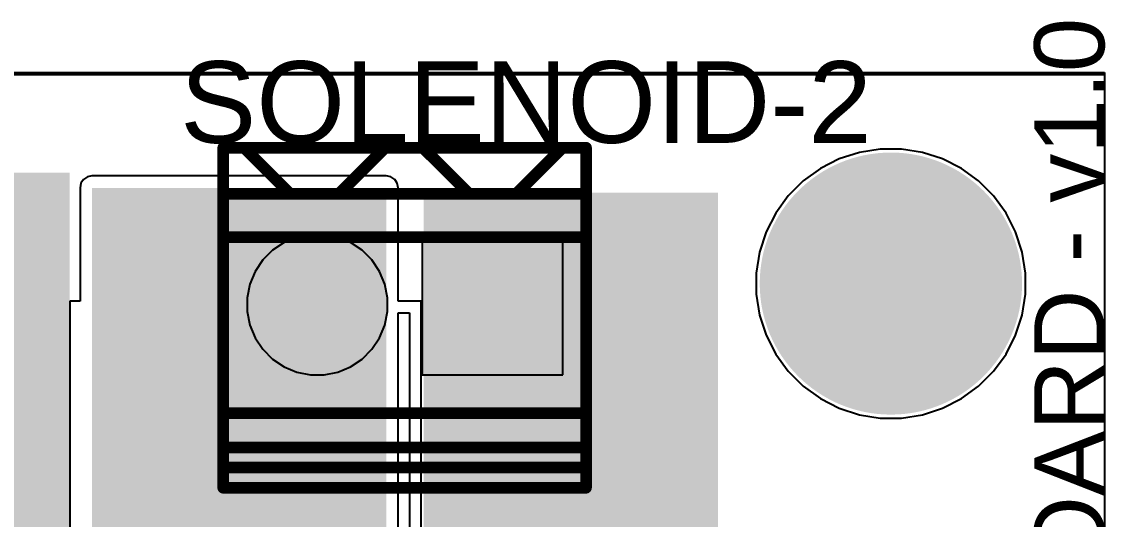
# Model space of a CAD drawing. Header units: millimetres. Extents: x 0.3 to 65.6, y 0.3 to 58.5.
# Drawn here: x 42.01 to 65.57, y 47.7 to 58.53 of the extents above; entities that cross this region are included whole.
import ezdxf

# ---------------------------------------------------------------- set-up
doc = ezdxf.new("R2010")
doc.units = ezdxf.units.MM
for name, color, linetype in [('BottomLayer', 5, 'Continuous'), ('BottomSolder', 6, 'Continuous'), ('MultiLayer', 9, 'Continuous'), ('PadHoleLayer', 156, 'Continuous'), ('TopLayer', 1, 'Continuous'), ('TopOverlay', 2, 'Continuous'), ('TopSolder', 216, 'Continuous')]:
    doc.layers.add(name, color=color, linetype=linetype)
doc.styles.add('Arial', font='arial.ttf', dxfattribs={"height": 0.2})

# ---------------------------------------------------------------- blocks, each defined once
blk = doc.blocks.new('DB125_3_81_2P_BK_S_40')
at = {"layer": 'BottomLayer'}
blk.add_hatch(color=5, dxfattribs=at).paths.add_polyline_path([(-3.255, 1.35), (-0.555, 1.35), (-0.555, -1.35), (-3.255, -1.35)])
h = blk.add_hatch(color=5, dxfattribs=at)
edge = h.paths.add_edge_path()
edge.add_arc((1.905, 0), 1.35, 0, 360)
at = {"layer": 'BottomSolder'}
blk.add_hatch(color=6, dxfattribs=at).paths.add_polyline_path([(-3.306, 1.401), (-0.504, 1.401), (-0.504, -1.401), (-3.306, -1.401)])
h = blk.add_hatch(color=6, dxfattribs=at)
edge = h.paths.add_edge_path()
edge.add_arc((1.905, 0), 1.401, 0, 360)
at = {"layer": 'MultiLayer'}
blk.add_hatch(color=9, dxfattribs=at).paths.add_polyline_path([(-3.255, 1.35), (-0.555, 1.35), (-0.555, -1.35), (-3.255, -1.35)])
h = blk.add_hatch(color=9, dxfattribs=at)
edge = h.paths.add_edge_path()
edge.add_arc((1.905, 0), 1.35, 0, 360)
at = {"layer": 'PadHoleLayer'}
h = blk.add_hatch(color=156, dxfattribs=at)
edge = h.paths.add_edge_path()
edge.add_arc((-1.905, 0), 0.675, 0, 360)
h = blk.add_hatch(color=156, dxfattribs=at)
edge = h.paths.add_edge_path()
edge.add_arc((1.905, 0), 0.675, 0, 360)
at = {"layer": 'TopLayer'}
blk.add_hatch(color=1, dxfattribs=at).paths.add_polyline_path([(-3.255, 1.35), (-0.555, 1.35), (-0.555, -1.35), (-3.255, -1.35)])
h = blk.add_hatch(color=1, dxfattribs=at)
edge = h.paths.add_edge_path()
edge.add_arc((1.905, 0), 1.35, 0, 360)
at = {"layer": 'TopSolder'}
blk.add_hatch(color=216, dxfattribs=at).paths.add_polyline_path([(-3.306, 1.401), (-0.504, 1.401), (-0.504, -1.401), (-3.306, -1.401)])
h = blk.add_hatch(color=216, dxfattribs=at)
edge = h.paths.add_edge_path()
edge.add_arc((1.905, 0), 1.401, 0, 360)
at = {"layer": 'TopOverlay', "const_width": 0.254}
for points in [[(-3.937, 3.987), (-3.937, -3.413)], [(3.951, 3.987), (-3.937, 3.987)], [(3.951, 3.987), (3.951, -3.413)], [(3.951, 3.544), (-3.937, 3.544)], [(3.951, 3.109), (-3.937, 3.109)], [(3.951, 2.365), (-3.937, 2.365)], [(3.951, -1.467), (-3.937, -1.467)], [(3.951, -2.413), (-3.937, -2.413)], [(-2.424, -2.413), (-3.424, -3.413)], [(-1.392, -2.413), (-1.402, -2.413)], [(-0.392, -3.413), (-1.392, -2.413)], [(1.432, -2.413), (0.432, -3.413)], [(2.562, -2.413), (2.562, -2.477)], [(3.498, -3.413), (2.562, -2.477)], [(3.951, -3.413), (-3.937, -3.413)], [(-3.424, -3.413), (-3.427, -3.413)], [(0.432, -3.413), (0.403, -3.413)]]:
    blk.add_lwpolyline(points, dxfattribs=at)
at = {"layer": 'TopOverlay', "const_width": 0.127}
for points in [[(-4, 3.987, 1), (-3.873, 3.987, 1)], [(-4, 3.987, 1), (-3.873, 3.987, 1)], [(3.888, 3.987, 1), (4.015, 3.987, 1)], [(3.888, 3.987, 1), (4.015, 3.987, 1)], [(-4, 3.544, 1), (-3.873, 3.544, 1)], [(3.888, 3.544, 1), (4.015, 3.544, 1)], [(-4, 3.109, 1), (-3.873, 3.109, 1)], [(3.888, 3.109, 1), (4.015, 3.109, 1)], [(-4, 2.365, 1), (-3.873, 2.365, 1)], [(3.888, 2.365, 1), (4.015, 2.365, 1)], [(-4, -1.467, 1), (-3.873, -1.467, 1)], [(3.888, -1.467, 1), (4.015, -1.467, 1)], [(-4, -2.413, 1), (-3.873, -2.413, 1)], [(-2.488, -2.413, 1), (-2.361, -2.413, 1)], [(-1.465, -2.413, 1), (-1.338, -2.413, 1)], [(-1.456, -2.413, 1), (-1.329, -2.413, 1)], [(-1.456, -2.413, 1), (-1.329, -2.413, 1)], [(1.369, -2.413, 1), (1.496, -2.413, 1)], [(2.499, -2.413, 1), (2.626, -2.413, 1)], [(2.499, -2.477, 1), (2.626, -2.477, 1)], [(2.499, -2.477, 1), (2.626, -2.477, 1)], [(3.888, -2.413, 1), (4.015, -2.413, 1)], [(-4, -3.413, 1), (-3.873, -3.413, 1)], [(-4, -3.413, 1), (-3.873, -3.413, 1)], [(-3.49, -3.413, 1), (-3.363, -3.413, 1)], [(-3.488, -3.413, 1), (-3.361, -3.413, 1)], [(-3.488, -3.413, 1), (-3.361, -3.413, 1)], [(-0.456, -3.413, 1), (-0.329, -3.413, 1)], [(0.34, -3.413, 1), (0.467, -3.413, 1)], [(0.369, -3.413, 1), (0.496, -3.413, 1)], [(0.369, -3.413, 1), (0.496, -3.413, 1)], [(3.434, -3.413, 1), (3.561, -3.413, 1)], [(3.888, -3.413, 1), (4.015, -3.413, 1)], [(3.888, -3.413, 1), (4.015, -3.413, 1)]]:
    blk.add_lwpolyline(points, format="xyb", close=True, dxfattribs=at)

msp = doc.modelspace()

# ---------------------------------------------------------------- hatches: boundary and pattern name
at = {"layer": 'BottomLayer'}
h = msp.add_hatch(color=5, dxfattribs=at)
edge = h.paths.add_edge_path()
edge.add_arc((60.909, 52.832), 2.75, 0, 360)
at = {"layer": 'BottomSolder'}
h = msp.add_hatch(color=6, dxfattribs=at)
edge = h.paths.add_edge_path()
edge.add_arc((60.909, 52.832), 2.852, 0, 360)
at = {"layer": 'MultiLayer'}
h = msp.add_hatch(color=9, dxfattribs=at)
edge = h.paths.add_edge_path()
edge.add_arc((60.909, 52.832), 2.75, 0, 360)
at = {"layer": 'PadHoleLayer'}
h = msp.add_hatch(color=156, dxfattribs=at)
edge = h.paths.add_edge_path()
edge.add_arc((60.909, 52.832), 1.55, 0, 360)
at = {"layer": 'TopLayer'}
h = msp.add_hatch(color=1, dxfattribs=at)
edge = h.paths.add_edge_path()
edge.add_arc((60.909, 52.832), 2.75, 0, 360)
for points in [[(38.786, 35.636), (43.053, 35.636), (43.053, 55.245), (38.786, 55.245)], [(43.536, 54.915), (43.536, 38.506), (49.936, 38.506), (49.936, 54.915)], [(50.749, 54.813), (50.749, 40.767), (57.15, 40.767), (57.15, 54.813)]]:
    msp.add_hatch(color=1, dxfattribs=at).paths.add_polyline_path(points)
at = {"layer": 'TopSolder'}
h = msp.add_hatch(color=216, dxfattribs=at)
edge = h.paths.add_edge_path()
edge.add_arc((60.909, 52.832), 2.852, 0, 360)

# ---------------------------------------------------------------- linework, layer by layer
at = {"layer": 'BottomLayer'}
for p, q in [((0.457, 57.429), (65.557, 57.429)), ((65.557, 57.429), (65.557, 0.508)), ((60.224, 55.688), (59.785, 55.545)), ((60.679, 55.76), (60.224, 55.688)), ((61.14, 55.76), (60.679, 55.76)), ((61.595, 55.688), (61.14, 55.76)), ((62.033, 55.545), (61.595, 55.688)), ((59.785, 55.545), (59.375, 55.336)), ((62.444, 55.336), (62.033, 55.545)), ((59.375, 55.336), (59.002, 55.065)), ((62.817, 55.065), (62.444, 55.336)), ((59.002, 55.065), (58.676, 54.739)), ((63.142, 54.739), (62.817, 55.065)), ((58.676, 54.739), (58.405, 54.367)), ((63.413, 54.367), (63.142, 54.739)), ((58.405, 54.367), (58.196, 53.956)), ((63.622, 53.956), (63.413, 54.367)), ((47.714, 53.729), (47.464, 53.562)), ((47.992, 53.844), (47.714, 53.729)), ((48.287, 53.903), (47.992, 53.844)), ((48.588, 53.903), (48.287, 53.903)), ((48.883, 53.844), (48.588, 53.903)), ((49.161, 53.729), (48.883, 53.844)), ((49.412, 53.562), (49.161, 53.729)), ((53.776, 53.903), (50.72, 53.903)), ((50.72, 53.903), (50.72, 50.847)), ((53.776, 50.847), (53.776, 53.903)), ((58.196, 53.956), (58.053, 53.518)), ((63.765, 53.518), (63.622, 53.956)), ((47.464, 53.562), (47.251, 53.349)), ((49.625, 53.349), (49.412, 53.562)), ((58.053, 53.518), (57.981, 53.062)), ((63.837, 53.062), (63.765, 53.518)), ((47.251, 53.349), (47.084, 53.098)), ((49.792, 53.098), (49.625, 53.349)), ((47.084, 53.098), (46.969, 52.82)), ((49.907, 52.82), (49.792, 53.098)), ((57.981, 53.062), (57.981, 52.602)), ((63.837, 52.602), (63.837, 53.062)), ((46.969, 52.82), (46.91, 52.525)), ((49.966, 52.525), (49.907, 52.82)), ((57.981, 52.602), (58.053, 52.146)), ((63.765, 52.146), (63.837, 52.602)), ((46.91, 52.525), (46.91, 52.224)), ((49.966, 52.224), (49.966, 52.525)), ((46.91, 52.224), (46.969, 51.929)), ((49.907, 51.929), (49.966, 52.224)), ((58.053, 52.146), (58.196, 51.708)), ((63.622, 51.708), (63.765, 52.146)), ((46.969, 51.929), (47.084, 51.651)), ((49.792, 51.651), (49.907, 51.929)), ((47.084, 51.651), (47.251, 51.401)), ((49.625, 51.401), (49.792, 51.651)), ((58.196, 51.708), (58.405, 51.298)), ((63.413, 51.298), (63.622, 51.708)), ((47.251, 51.401), (47.464, 51.188)), ((49.412, 51.188), (49.625, 51.401)), ((47.464, 51.188), (47.714, 51.021)), ((49.161, 51.021), (49.412, 51.188)), ((58.405, 51.298), (58.676, 50.925)), ((63.142, 50.925), (63.413, 51.298)), ((47.714, 51.021), (47.992, 50.906)), ((47.992, 50.906), (48.287, 50.847)), ((48.588, 50.847), (48.883, 50.906)), ((48.883, 50.906), (49.161, 51.021)), ((58.676, 50.925), (59.002, 50.599)), ((62.817, 50.599), (63.142, 50.925)), ((48.287, 50.847), (48.588, 50.847)), ((50.72, 50.847), (53.776, 50.847)), ((59.002, 50.599), (59.375, 50.328)), ((62.444, 50.328), (62.817, 50.599)), ((59.375, 50.328), (59.785, 50.119)), ((62.033, 50.119), (62.444, 50.328)), ((59.785, 50.119), (60.224, 49.976)), ((60.224, 49.976), (60.679, 49.904)), ((61.14, 49.904), (61.595, 49.976)), ((61.595, 49.976), (62.033, 50.119)), ((60.679, 49.904), (61.14, 49.904))]:
    msp.add_line(p, q, dxfattribs=at)
at = {"layer": 'TopLayer'}
for p, q in [((17.805, 57.379), (65.557, 57.379)), ((65.557, 57.379), (65.557, 0.508)), ((60.224, 55.688), (59.785, 55.545)), ((60.679, 55.76), (60.224, 55.688)), ((61.14, 55.76), (60.679, 55.76)), ((61.595, 55.688), (61.14, 55.76)), ((62.033, 55.545), (61.595, 55.688)), ((59.785, 55.545), (59.375, 55.336)), ((62.444, 55.336), (62.033, 55.545)), ((43.436, 55.154), (43.352, 55.098)), ((43.536, 55.174), (43.436, 55.154)), ((49.936, 55.174), (43.536, 55.174)), ((50.036, 55.154), (49.936, 55.174)), ((50.12, 55.098), (50.036, 55.154)), ((59.375, 55.336), (59.002, 55.065)), ((62.817, 55.065), (62.444, 55.336)), ((43.296, 55.014), (43.277, 54.915)), ((43.277, 54.915), (43.277, 52.451)), ((43.352, 55.098), (43.296, 55.014)), ((50.176, 55.014), (50.12, 55.098)), ((50.195, 54.915), (50.176, 55.014)), ((50.195, 52.451), (50.195, 54.915)), ((59.002, 55.065), (58.676, 54.739)), ((63.142, 54.739), (62.817, 55.065)), ((58.676, 54.739), (58.405, 54.367)), ((63.413, 54.367), (63.142, 54.739)), ((58.405, 54.367), (58.196, 53.956)), ((63.622, 53.956), (63.413, 54.367)), ((58.196, 53.956), (58.053, 53.518)), ((63.765, 53.518), (63.622, 53.956)), ((58.053, 53.518), (57.981, 53.062)), ((63.837, 53.062), (63.765, 53.518)), ((57.981, 53.062), (57.981, 52.602)), ((63.837, 52.602), (63.837, 53.062)), ((57.981, 52.602), (58.053, 52.146)), ((63.765, 52.146), (63.837, 52.602)), ((43.277, 52.451), (43.053, 52.451)), ((43.053, 52.451), (43.053, 40.056)), ((50.698, 52.451), (50.195, 52.451)), ((50.698, 40.056), (50.698, 52.451)), ((50.195, 38.506), (50.195, 52.192)), ((50.195, 52.192), (50.439, 52.192)), ((50.439, 52.192), (50.439, 40.056)), ((58.053, 52.146), (58.196, 51.708)), ((63.622, 51.708), (63.765, 52.146)), ((58.196, 51.708), (58.405, 51.298)), ((63.413, 51.298), (63.622, 51.708)), ((58.405, 51.298), (58.676, 50.925)), ((63.142, 50.925), (63.413, 51.298)), ((58.676, 50.925), (59.002, 50.599)), ((62.817, 50.599), (63.142, 50.925)), ((59.002, 50.599), (59.375, 50.328)), ((62.444, 50.328), (62.817, 50.599)), ((59.375, 50.328), (59.785, 50.119)), ((62.033, 50.119), (62.444, 50.328)), ((59.785, 50.119), (60.224, 49.976)), ((60.224, 49.976), (60.679, 49.904)), ((61.14, 49.904), (61.595, 49.976)), ((61.595, 49.976), (62.033, 50.119)), ((60.679, 49.904), (61.14, 49.904))]:
    msp.add_line(p, q, dxfattribs=at)

# ---------------------------------------------------------------- block references
at = {"rotation": 180}
msp.add_blockref('DB125_3_81_2P_BK_S_40', (50.343, 52.375), dxfattribs=at)

# ---------------------------------------------------------------- texts
at = {"layer": 'TopOverlay', "style": 'Arial'}
for s, height, rotation, p in [('SOLENOID BOARD - v1.0', 1.524, 90, (65.55, 33.538)), ('SOLENOID-2', 1.778, 360, (45.453, 55.894))]:
    msp.add_text(s, height=height, rotation=rotation, dxfattribs=at).set_placement(p)

doc.saveas('drawing.dxf')
